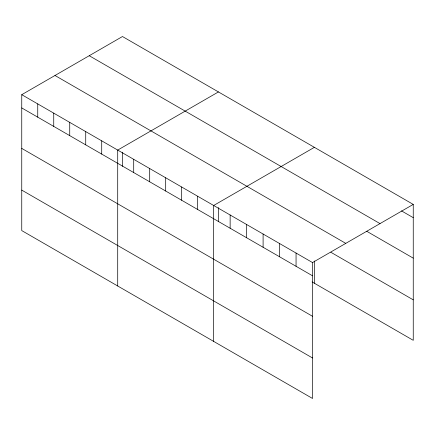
<?xml version="1.0" encoding="UTF-8"?>
<svg xmlns="http://www.w3.org/2000/svg" width="435" height="435" viewBox="0 0 435 435"><rect width="100%" height="100%" fill="white"/><g stroke="black" fill="none" stroke-linecap="round" stroke-linejoin="round"><path stroke-width="0.65" d="M21.75 94.678L312.531 262.561L312.531 398.471L21.75 230.588L21.75 94.678L122.469 36.529L413.25 204.412L413.25 340.322L312.096 281.923M218.424 91.932L117.711 150.08L117.711 285.985M314.385 147.334L213.667 205.483L213.667 341.388M312.531 262.561L413.25 204.412M401.478 210.866L413.25 217.663M89.229 55.718L380.016 223.601M366.759 231.295L413.25 258.14M54.984 75.489L345.771 243.372M330.861 252.278L413.25 299.84M21.75 107.929L312.531 275.806M21.75 148.406L312.531 316.288M21.75 190.106L312.531 357.989M314.385 260.978L314.385 283.239M296.056 253.05L296.056 266.296M279.58 243.535L279.58 256.78M263.099 234.025L263.099 247.27M246.623 224.509L246.623 237.755M230.142 214.993L230.142 228.244M218.424 207.598L218.424 221.768M197.675 196.25L197.675 209.496M181.683 187.017L181.683 200.263M165.686 177.779L165.686 191.03M149.694 168.546L149.694 181.792M133.703 159.313L133.703 172.559M122.469 152.201L122.469 166.366M101.714 140.848L101.714 154.093M85.722 131.615L85.722 144.86M69.73 122.382L69.73 135.628M53.739 113.149L53.739 126.395M37.742 103.916L37.742 117.162"/></g></svg>
